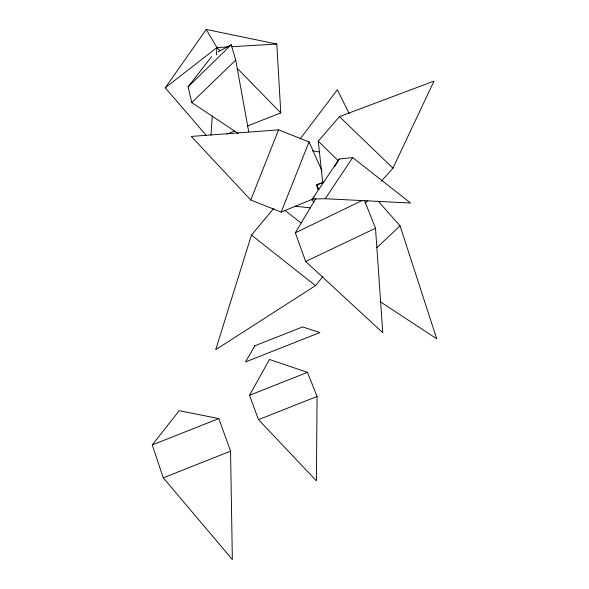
<?xml version="1.0" encoding="UTF-8"?>
<svg xmlns="http://www.w3.org/2000/svg" width="589" height="589" viewBox="0 0 589 589"><rect width="100%" height="100%" fill="white"/><g stroke="black" fill="none" stroke-linecap="round" stroke-linejoin="round"><path stroke-width="0.88" d="M317.059 396.471L316.418 480.845L258.505 419.655L249.53 395.285L269.475 359.474L307.487 372.358L317.059 396.471L258.505 419.655M211.002 134.984L212.29 115.864M216.421 54.843L216.914 47.554L206.238 29.45L165.251 87.813L206.452 135.603M273.62 208.543L251.459 235.077L215.707 349.697L315.468 285.628L322.934 276.536M313.377 198.832L281.159 212.092L250.759 200.01L278.568 129.86L309.048 141.89L321.962 170.832M281.159 212.092L309.048 141.89M381.348 181.169L392.951 168.167L433.997 81.113L339.455 116.615L318.274 141.213L322.794 182.877M334.596 166.739L339.168 159.001L352.686 157.594L410.548 203.014L325.246 198.736L312.347 199.067L339.168 159.001M364.458 200.415L375.502 228.252L382.776 332.704L305.669 261.472L295.339 232.802L315.903 198.405M325.246 198.736L352.686 157.594M300.066 139.056L337.357 89.749L349.1 113.375M238.317 133.563L191.764 102.582L188.097 86.826L211.672 56.566M152.264 444.916L179.189 410.695L218.836 418.573L230.557 451.167L232.353 559.55L163.256 477.826L152.264 444.916L218.836 418.573M312.347 199.067L314.121 197.072M188.097 86.826L231.234 44.749L235.718 60.093L248.735 131.833M191.764 102.582L235.718 60.093M376.864 247.674L400.049 225.83L378.086 201.114M365.165 202.999L367.845 200.54M165.251 87.813L216.914 47.554L227.803 46.921M218.018 51.884L231.234 44.749M295.339 232.802L362.485 200.363M305.669 261.472L375.502 228.252M249.53 395.285L307.487 372.358M163.256 477.826L230.557 451.167M226.89 134.064L234.584 131.038M247.424 125.994L280.791 112.882L276.793 44.057L206.238 29.45M323.987 181.964L316.779 184.799L317.537 189.29M323.486 182.605L316.779 184.799L318.826 189.673M278.568 129.86L191.278 136.434L250.759 200.01M231.425 46.708L276.793 44.057M295.163 206.238L310.499 207.843M312.361 150.828L319.555 151.999M380.568 301.973L436.736 338.808L400.049 225.83M285.054 210.509L300.92 222.819M251.459 235.077L315.468 285.628M311.478 199.619L314.128 202.152M339.455 116.615L392.951 168.167M318.274 141.213L338.439 160.952M216.914 47.554L220.109 50.823M237.352 68.457L280.791 112.882M254.816 345.809L245.539 361.94L319.856 332.564L302.591 326.924L254.816 345.809"/></g></svg>
